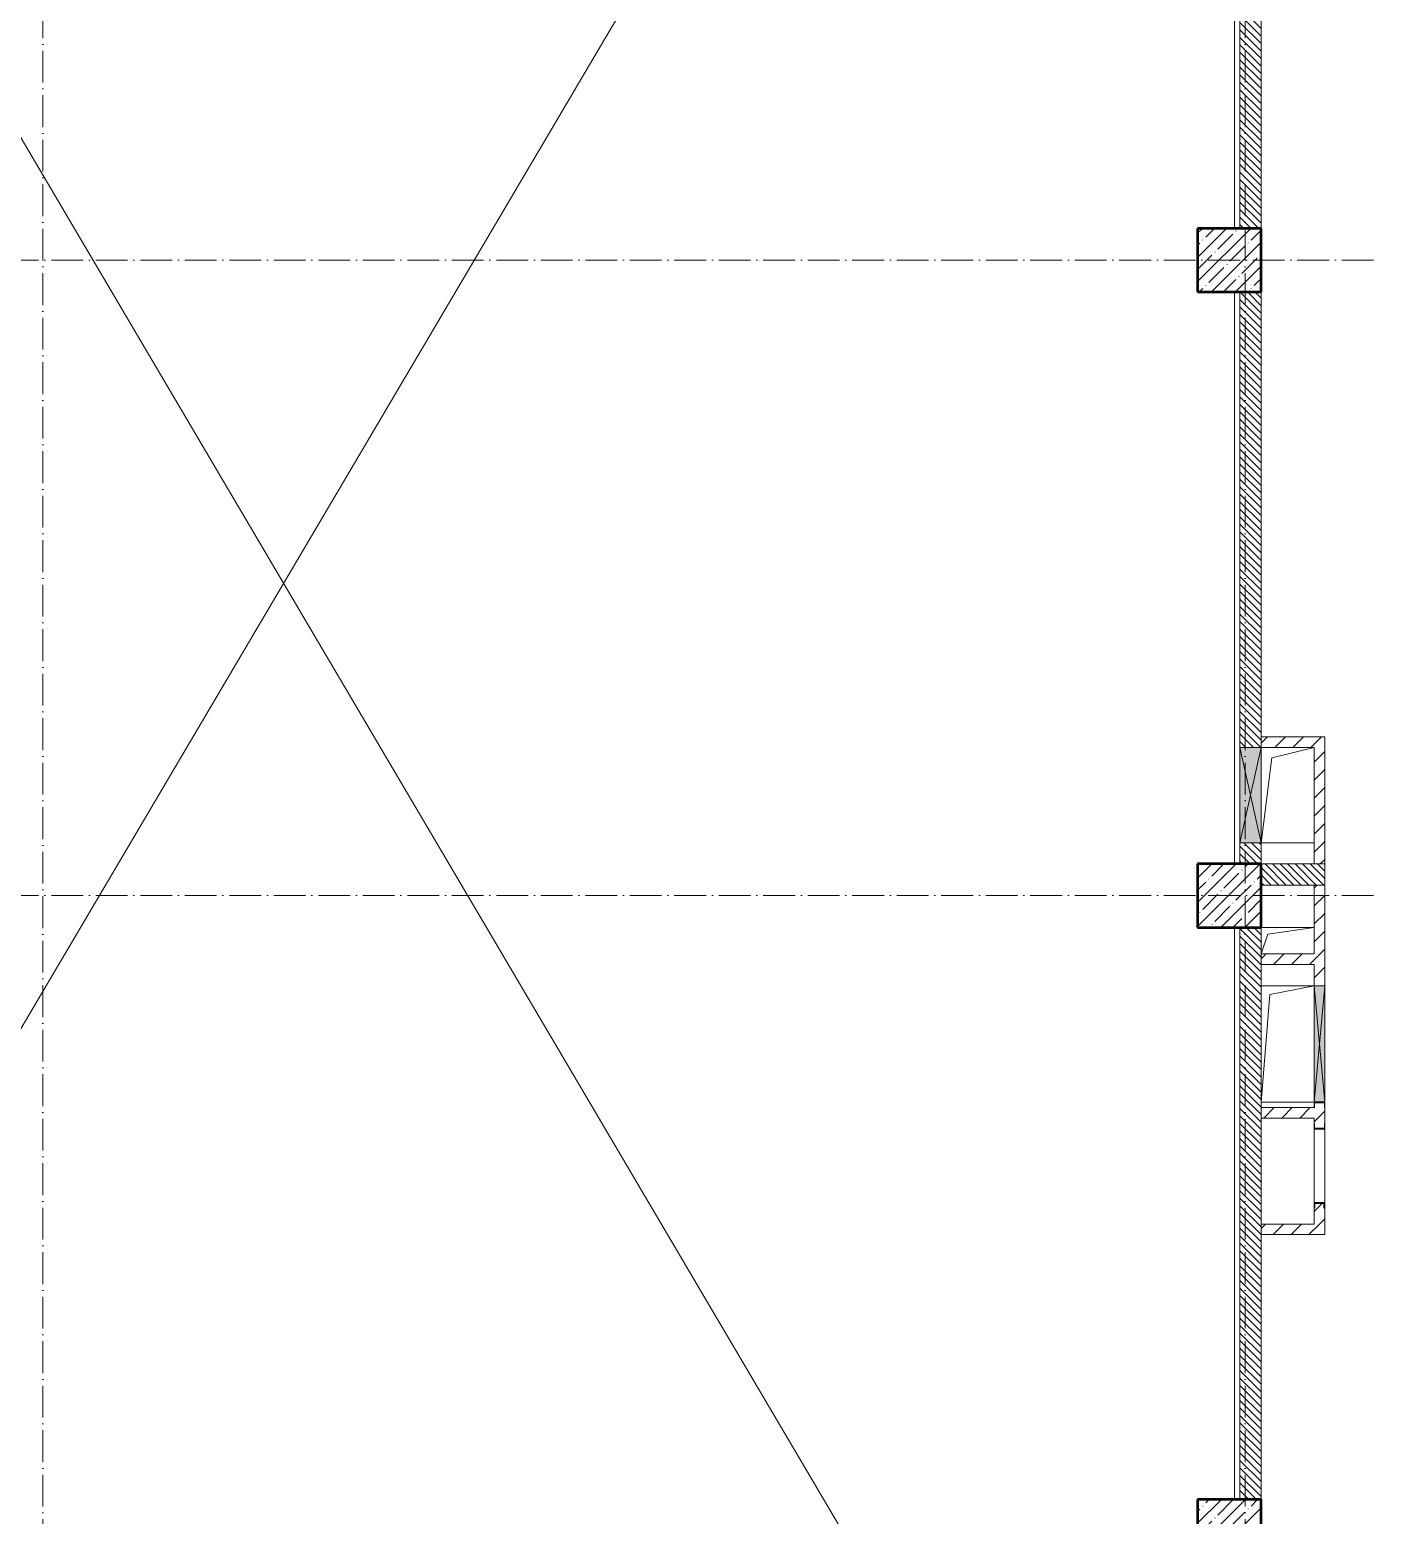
# Model space of a CAD drawing. Header units: millimetres. Extents: x 2294 to 908349, y -83289 to 219220.
# Drawn here: x 243209 to 255902, y 24856 to 38881 of the extents above; entities that cross this region are included whole.
import ezdxf

# ---------------------------------------------------------------- set-up
doc = ezdxf.new("R2010")
doc.units = ezdxf.units.MM
doc.linetypes.add('50_200_ШТРИХ_1Т_ш5_п1_п1_', pattern=[700, 500, -100, 0, -100])
for name, color, linetype, lineweight in [('A-DETL-____-OTLN-4', 7, 'Continuous', 18), ('A-DETL-GENF-OTLN', 7, 'Continuous', 9), ('A-FLOR-____-OTLN', 7, 'Continuous', 9), ('A-GENM-____-MCUT', 7, 'Continuous', 25), ('A-GENM-____-OTLN', 7, 'Continuous', 9), ('A-GENM-____-OTLN-1', 7, 'Continuous', 25), ('A-GLAZ-____-OTLN', 7, 'Continuous', 9), ('A-WALL-____-MCUT-3', 7, 'Continuous', 9), ('A-WALL-____-PATT-1', 7, 'Continuous', 9), ('A-WALL-FNSH-MCUT-1', 7, 'Continuous', 9), ('I-WALL-____-OTLN', 7, 'Continuous', 9), ('S-COLS-____-MCUT', 7, 'Continuous', 50), ('S-COLS-____-OTLN', 7, 'Continuous', 9), ('S-GRID-____-OTLN-1', 7, '50_200_ШТРИХ_1Т_ш5_п1_п1_', 9)]:
    doc.layers.add(name, color=color, linetype=linetype, lineweight=lineweight)
pattern_1 = [(135, (165583.507, 6025.276), (-35.35534, -35.35534), [])]
pattern_2 = [(45, (165583.51, 6025.28), (-84.85281, 84.85281), [])]

# ---------------------------------------------------------------- blocks, each defined once
blk = doc.blocks.new('3osi')
at = {"layer": 'S-GRID-____-OTLN-1', "color": 251, "ltscale": 0.6, "true_color": 0x636466}
for p, q in [((243333.5, 55906.2), (243333.5, 14595.2)), ((254683.5, 55906.2), (254683.5, 1542.7)), ((232910.3, 36706.3), (255902.3, 36706.3)), ((232910.3, 30706.3), (255902.3, 30706.3))]:
    blk.add_line(p, q, dxfattribs=at)
blk = doc.blocks.new('BSC_Колонна _Прямоугольная - 600х600-V18-АР1_План отверстий 3 этажа в осях 1-64_А-ГГ')
at = {"layer": 'S-COLS-____-OTLN'}
h = blk.add_hatch(dxfattribs=at)
h.set_pattern_fill('FP_55', color=256, style=0, pattern_type=2)
h.set_pattern_definition([(45, (-88950, -30681.04), (-114.04925, 114.04925), []), (45, (-88835.95, -30681.04), (-114.04925, 114.04925), [201.613, -40.323, 3.353, -36.97])])
h.paths.add_polyline_path([(-300, -300), (300, -300), (300, 300), (-300, 300)], flags=0)
at = {"layer": 'S-COLS-____-MCUT'}
for p, q in [((300, 300), (-300, 300)), ((-300, 300), (-300, -300)), ((300, -300), (300, 300)), ((-300, -300), (300, -300))]:
    blk.add_line(p, q, dxfattribs=at)
blk = doc.blocks.new('BSC_Колонна _Прямоугольная - 600х600-V19-АР1_План отверстий 3 этажа в осях 1-64_А-ГГ')
at = {"layer": 'S-COLS-____-OTLN'}
h = blk.add_hatch(dxfattribs=at)
h.set_pattern_fill('FP_56', color=256, style=0, pattern_type=2)
h.set_pattern_definition([(45, (-88950, -24681.04), (-114.04925, 114.04925), []), (45, (-88835.95, -24681.04), (-114.04925, 114.04925), [201.613, -40.323, 3.353, -36.97])])
h.paths.add_polyline_path([(-300, -300), (300, -300), (300, 300), (-300, 300), (-300, 134)], flags=0)
at = {"layer": 'S-COLS-____-MCUT'}
for p, q in [((300, 300), (-300, 300)), ((-300, 300), (-300, -300)), ((300, -300), (300, 300)), ((-300, -300), (300, -300))]:
    blk.add_line(p, q, dxfattribs=at)
blk = doc.blocks.new('BSC_Колонна _Прямоугольная - 600х600-V20-АР1_План отверстий 3 этажа в осях 1-64_А-ГГ')
at = {"layer": 'S-COLS-____-OTLN'}
h = blk.add_hatch(dxfattribs=at)
h.set_pattern_fill('FP_57', color=256, style=0, pattern_type=2)
h.set_pattern_definition([(45, (-88950, -18681.04), (-114.04925, 114.04925), []), (45, (-88835.95, -18681.04), (-114.04925, 114.04925), [201.613, -40.323, 3.353, -36.97])])
h.paths.add_polyline_path([(-300, -300), (300, -300), (300, 300), (-300, 300)], flags=0)
at = {"layer": 'S-COLS-____-MCUT'}
for p, q in [((300, 300), (-300, 300)), ((-300, 300), (-300, -300)), ((300, -300), (300, 300)), ((-300, -300), (300, -300))]:
    blk.add_line(p, q, dxfattribs=at)
blk = doc.blocks.new('AR_Отверстие прямоугольное _в плите_ - AR_Отверстие прямоугольное _в плите_-30552785-АР1_План отверстий 3 этажа в осях 1-64_А-ГГ')
at = {"layer": 'A-GENM-____-OTLN'}
for p, q in [((-150, 350), (250, 450)), ((-250, -450), (-150, 350)), ((-250, -450), (250, -450))]:
    blk.add_line(p, q, dxfattribs=at)
blk = doc.blocks.new('AR_Отверстие прямоугольное _в плите_ - AR_Отверстие прямоугольное _в плите_-30459257-АР1_План отверстий 3 этажа в осях 1-64_А-ГГ')
at = {"layer": 'A-GENM-____-OTLN'}
for p, q in [((250, 125), (-250, 125)), ((-250, -125), (-188, 63)), ((-188, 63), (250, 125))]:
    blk.add_line(p, q, dxfattribs=at)
blk = doc.blocks.new('AR_Отверстие прямоугольное _в плите_ - AR_Отверстие прямоугольное _в плите_-V208-АР1_План отверстий 3 этажа в осях 1-64_А-ГГ')
at = {"layer": 'A-GENM-____-OTLN'}
for p, q in [((250, 550), (-250, 550)), ((-250, -550), (-167, 467)), ((-167, 467), (250, 550)), ((-250, -550), (250, -550))]:
    blk.add_line(p, q, dxfattribs=at)
blk = doc.blocks.new('154_Фахверк_СКБ_Швеллер - Тип_100_3960_зеркало-36793856-АР1_План отверстий 3 этажа в осях 1-64_А-ГГ')
at = {"layer": 'A-GENM-____-MCUT'}
for p, q in [((175, 50), (125, 50)), ((125, 50), (125, -50)), ((128, 47), (175, 47)), ((128, -47), (128, 47)), ((175, 47), (175, 50)), ((125, -50), (175, -50)), ((175, -47), (128, -47)), ((175, -50), (175, -47))]:
    blk.add_line(p, q, dxfattribs=at)
blk = doc.blocks.new('154_Стойка_СКБ_Швеллер - СМ-2180_100-28318692-АР1_План отверстий 3 этажа в осях 1-64_А-ГГ')
at = {"layer": 'A-GENM-____-MCUT'}
for p, q in [((171, 50), (125, 50)), ((125, 50), (125, -50)), ((129.5, 42.4), (171, 42.4)), ((129.5, -42.4), (129.5, 42.4)), ((171, 42.4), (171, 50)), ((125, -50), (171, -50)), ((171, -42.4), (129.5, -42.4)), ((171, -50), (171, -42.4))]:
    blk.add_line(p, q, dxfattribs=at)
blk = doc.blocks.new('AR_Отверстие прямоугольное _в стене_ - AR_Отверстие прямоугольное _в стене__ОВ-36953238-АР1_План отверстий 3 этажа в осях 1-64_А-ГГ')
at = {"layer": 'A-GLAZ-____-OTLN'}
blk.add_hatch(color=256, dxfattribs=at).paths.add_polyline_path([(450, 100), (-450, 100), (-450, -100), (450, -100)], flags=0)
at = {"layer": 'A-DETL-GENF-OTLN'}
for p, q in [((-450, -100), (-450, 100)), ((-450, 100), (450, 100)), ((450, 100), (-450, -100)), ((-450, 100), (450, -100)), ((450, 100), (-450, 100)), ((-450, 100), (-450, -100)), ((450, 100), (450, -100)), ((450, -100), (450, 100)), ((450, -100), (-450, -100)), ((-450, -100), (450, -100))]:
    blk.add_line(p, q, dxfattribs=at)
blk = doc.blocks.new('AR_Отверстие прямоугольное _в стене_ - AR_Отверстие прямоугольное _в стене__ОВ-36943067-АР1_План отверстий 3 этажа в осях 1-64_А-ГГ')
at = {"layer": 'A-GLAZ-____-OTLN'}
blk.add_hatch(color=256, dxfattribs=at).paths.add_polyline_path([(-550, -50), (550, -50), (550, 50), (-550, 50), (-550, -47)], flags=0)
at = {"layer": 'A-DETL-GENF-OTLN'}
for p, q in [((-550, 50), (550, 50)), ((550, 50), (-550, -50)), ((-550, 50), (550, -50)), ((550, 50), (-550, 50)), ((550, 50), (550, -50)), ((550, -50), (550, 50)), ((550, -50), (-550, -50)), ((-550, -50), (550, -50))]:
    blk.add_line(p, q, dxfattribs=at)
blk = doc.blocks.new('3floor')
at = {"layer": 'A-WALL-____-PATT-1'}
h = blk.add_hatch(dxfattribs=at)
h.set_pattern_fill('FP_6', color=256, style=0, pattern_type=2)
h.set_pattern_definition(pattern_1)
h.paths.add_polyline_path([(254834, 37006), (254834, 42406), (254634, 42406), (254634, 37006)], flags=0)
h = blk.add_hatch(dxfattribs=at)
h.set_pattern_fill('FP_6', color=256, style=0, pattern_type=2)
h.set_pattern_definition(pattern_1)
h.paths.add_polyline_path([(254834, 31006), (254834, 31206), (254634, 31206), (254634, 31006)], flags=0)
h.paths.add_polyline_path([(254634, 32106), (254834, 32106), (254834, 36406), (254634, 36406), (254634, 34280)], flags=0)
h = blk.add_hatch(dxfattribs=at)
h.set_pattern_fill('FP_4', color=256, style=0, pattern_type=2)
h.set_pattern_definition(pattern_2)
h.paths.add_polyline_path([(255334, 32106), (255434, 32106), (255434, 32206), (254834, 32206), (254834, 32106)], flags=0)
h = blk.add_hatch(dxfattribs=at)
h.set_pattern_fill('FP_4', color=256, style=0, pattern_type=2)
h.set_pattern_definition(pattern_2)
h.paths.add_polyline_path([(255434, 31006), (255434, 32106), (255334, 32106), (255334, 31006)], flags=0)
h = blk.add_hatch(dxfattribs=at)
h.set_pattern_fill('FP_6', color=256, style=0, pattern_type=2)
h.set_pattern_definition(pattern_1)
h.paths.add_polyline_path([(255434, 30806), (255434, 31006), (254834, 31006), (254834, 30806)], flags=0)
h = blk.add_hatch(dxfattribs=at)
h.set_pattern_fill('FP_4', color=256, style=0, pattern_type=2)
h.set_pattern_definition(pattern_2)
h.paths.add_polyline_path([(255426, 27606), (255434, 27606), (255434, 27760), (255426, 27760), (255426, 27802), (255341, 27802), (255341, 27760), (255334, 27760), (255334, 27606), (255341, 27606)], flags=0)
h.paths.add_polyline_path([(255337, 28509), (255431, 28509), (255431, 28556), (255434, 28556), (255434, 28706), (255431, 28706), (255431, 28753), (255337, 28753), (255337, 28706), (255334, 28706), (255334, 28556), (255337, 28556)], flags=0)
h.paths.add_polyline_path([(255346, 29856), (255434, 29856), (255434, 30806), (255334, 30806), (255334, 29856)], flags=0)
h = blk.add_hatch(dxfattribs=at)
h.set_pattern_fill('FP_6', color=256, style=0, pattern_type=2)
h.set_pattern_definition(pattern_1)
h.paths.add_polyline_path([(254834, 25006), (254834, 30406), (254634, 30406), (254634, 25006)], flags=0)
h = blk.add_hatch(dxfattribs=at)
h.set_pattern_fill('FP_4', color=256, style=0, pattern_type=2)
h.set_pattern_definition(pattern_2)
h.paths.add_polyline_path([(255334, 30056), (255334, 30156), (254834, 30156), (254834, 30056)], flags=0)
h = blk.add_hatch(dxfattribs=at)
h.set_pattern_fill('FP_4', color=256, style=0, pattern_type=2)
h.set_pattern_definition(pattern_2)
h.paths.add_polyline_path([(255334, 28606), (255334, 28706), (254834, 28706), (254834, 28606)], flags=0)
h = blk.add_hatch(dxfattribs=at)
h.set_pattern_fill('FP_4', color=256, style=0, pattern_type=2)
h.set_pattern_definition(pattern_2)
h.paths.add_polyline_path([(254834, 27506), (255434, 27506), (255434, 27606), (254834, 27606)], flags=0)
at = {"layer": 'A-DETL-____-OTLN-4'}
for p, q in [((236934, 18956), (254334, 48456)), ((236934, 48356), (254334, 18856))]:
    blk.add_line(p, q, dxfattribs=at)
at = {"layer": 'A-FLOR-____-OTLN'}
for p, q in [((254584, 42406), (254584, 37006)), ((254584, 36406), (254584, 31006)), ((255334, 31206), (254834, 31206)), ((254584, 30406), (254584, 25006)), ((254834, 30406), (255334, 30406)), ((254834, 29856), (255334, 29856)), ((255334, 28756), (254834, 28756))]:
    blk.add_line(p, q, dxfattribs=at)
at = {"layer": 'A-WALL-____-MCUT-3'}
for p, q in [((254634, 42406), (254634, 37006)), ((254834, 37006), (254834, 42406)), ((254634, 36406), (254634, 32106)), ((254834, 32106), (254834, 36406)), ((254634, 31206), (254634, 31006)), ((254834, 31006), (254834, 31206)), ((255434, 31006), (254834, 31006)), ((255434, 30806), (255434, 31006)), ((254834, 30806), (255434, 30806)), ((254634, 30406), (254634, 25006)), ((254834, 25006), (254834, 30406))]:
    blk.add_line(p, q, dxfattribs=at)
at = {"layer": 'A-WALL-FNSH-MCUT-1'}
for p, q in [((255434, 32206), (254834, 32206)), ((255434, 31006), (255434, 32206)), ((254834, 32106), (255334, 32106)), ((254834, 32106), (254834, 32106)), ((255334, 32106), (255334, 31006)), ((255334, 31006), (255434, 31006)), ((255334, 30806), (255334, 30156)), ((255434, 29856), (255434, 30806)), ((255434, 30806), (255434, 30806)), ((255334, 30156), (254834, 30156)), ((254834, 30056), (255334, 30056)), ((255334, 30056), (255334, 29856)), ((255334, 28706), (254834, 28706)), ((255434, 28556), (255434, 28706)), ((254834, 28606), (255334, 28606)), ((255334, 28606), (255334, 28556)), ((255334, 27760), (255334, 27606)), ((255434, 27506), (255434, 27760)), ((255334, 27606), (254834, 27606)), ((254834, 27506), (255434, 27506))]:
    blk.add_line(p, q, dxfattribs=at)
at = {"layer": 'I-WALL-____-OTLN'}
for p, q in [((255334, 27806), (255334, 28506)), ((255434, 28506), (255434, 27806))]:
    blk.add_line(p, q, dxfattribs=at)
at = {"layer": 'A-GENM-____-OTLN'}
for name, p in [('AR_Отверстие прямоугольное _в плите_ - AR_Отверстие прямоугольное _в плите_-30552785-АР1_План отверстий 3 этажа в осях 1-64_А-ГГ', (255084, 31656)), ('AR_Отверстие прямоугольное _в плите_ - AR_Отверстие прямоугольное _в плите_-30459257-АР1_План отверстий 3 этажа в осях 1-64_А-ГГ', (255084, 30281)), ('AR_Отверстие прямоугольное _в плите_ - AR_Отверстие прямоугольное _в плите_-V208-АР1_План отверстий 3 этажа в осях 1-64_А-ГГ', (255084, 29306))]:
    blk.add_blockref(name, p, dxfattribs=at)
at = {"layer": 'A-GENM-____-OTLN-1'}
for name, p, rotation in [('154_Фахверк_СКБ_Швеллер - Тип_100_3960_зеркало-36793856-АР1_План отверстий 3 этажа в осях 1-64_А-ГГ', (255384, 28881), 269.9999999999996), ('154_Фахверк_СКБ_Швеллер - Тип_100_3960_зеркало-36793856-АР1_План отверстий 3 этажа в осях 1-64_А-ГГ', (255384, 28381), 89.99999999999962), ('154_Стойка_СКБ_Швеллер - СМ-2180_100-28318692-АР1_План отверстий 3 этажа в осях 1-64_А-ГГ', (255384, 27931), 269.9999999999996)]:
    blk.add_blockref(name, p, dxfattribs=dict(at, rotation=rotation))
at = {"layer": 'A-GLAZ-____-OTLN'}
for name, p, rotation in [('AR_Отверстие прямоугольное _в стене_ - AR_Отверстие прямоугольное _в стене__ОВ-36953238-АР1_План отверстий 3 этажа в осях 1-64_А-ГГ', (254734, 31656), 269.9999999999999), ('AR_Отверстие прямоугольное _в стене_ - AR_Отверстие прямоугольное _в стене__ОВ-36943067-АР1_План отверстий 3 этажа в осях 1-64_А-ГГ', (255384, 29306), 89.99999999999962)]:
    blk.add_blockref(name, p, dxfattribs=dict(at, rotation=rotation))
at = {"layer": 'S-COLS-____-OTLN'}
for name, p in [('BSC_Колонна _Прямоугольная - 600х600-V18-АР1_План отверстий 3 этажа в осях 1-64_А-ГГ', (254534, 36706)), ('BSC_Колонна _Прямоугольная - 600х600-V19-АР1_План отверстий 3 этажа в осях 1-64_А-ГГ', (254534, 30706)), ('BSC_Колонна _Прямоугольная - 600х600-V20-АР1_План отверстий 3 этажа в осях 1-64_А-ГГ', (254534, 24706))]:
    blk.add_blockref(name, p, dxfattribs=at)

msp = doc.modelspace()

# ---------------------------------------------------------------- block references
for name in ['3osi', '3floor']:
    msp.add_blockref(name, (0, 0))

doc.saveas('drawing.dxf')
